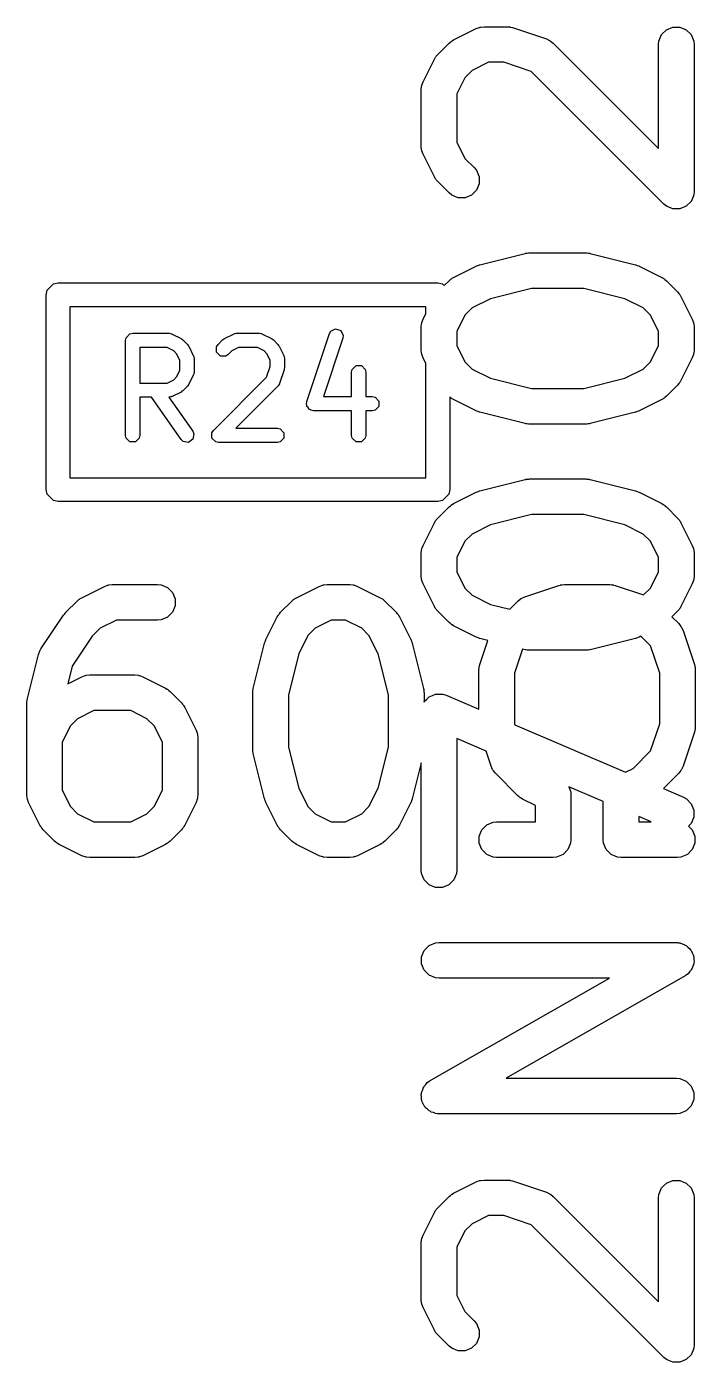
# Model space of a CAD drawing. Header units: millimetres. Extents: x 129 to 276, y -185 to -58.
# Drawn here: x 151.57 to 154.38, y -65.59 to -59.96 of the extents above; entities that cross this region are included whole.
import ezdxf

# ---------------------------------------------------------------- set-up
doc = ezdxf.new("R2010")
doc.units = ezdxf.units.MM
doc.layers.add('F.Fab', color=9, linetype='CONTINUOUS', true_color=0xafafaf)

msp = doc.modelspace()

# ---------------------------------------------------------------- linework, layer by layer
at = {"layer": 'F.Fab', "linetype": 'CONTINUOUS'}
for p, q in [((153.366516, -60.016251), (153.461754, -59.968632)), ((153.461754, -59.968632), (153.475485, -59.963377)), ((153.475485, -59.963377), (153.478174, -59.963185)), ((153.478174, -59.963185), (153.480663, -59.962155)), ((153.480663, -59.962155), (153.495295, -59.960714)), ((153.495295, -59.960714), (153.590533, -59.960714)), ((153.590533, -59.960714), (153.597938, -59.961443)), ((153.597938, -59.961443), (153.599913, -59.961303)), ((153.599913, -59.961303), (153.60251, -59.961893)), ((153.60251, -59.961893), (153.605165, -59.962155)), ((153.605165, -59.962155), (153.606996, -59.962913)), ((153.606996, -59.962913), (153.61425, -59.964563)), ((153.61425, -59.964563), (153.757107, -60.012182)), ((153.757107, -60.012182), (153.770532, -60.018176)), ((154.23126, -60.021082), (154.242459, -59.994046)), ((154.242459, -59.994046), (154.263151, -59.973354)), ((154.263151, -59.973354), (154.290187, -59.962155)), ((154.290187, -59.962155), (154.319451, -59.962155)), ((154.319451, -59.962155), (154.346487, -59.973354)), ((154.346487, -59.973354), (154.367179, -59.994046)), ((154.367179, -59.994046), (154.378378, -60.021082)), ((153.299405, -60.077919), (153.347024, -60.0303)), ((153.347024, -60.0303), (153.352773, -60.025581)), ((153.352773, -60.025581), (153.354073, -60.024083)), ((153.354073, -60.024083), (153.356332, -60.022661)), ((153.356332, -60.022661), (153.358389, -60.020973)), ((153.358389, -60.020973), (153.360216, -60.020215)), ((153.360216, -60.020215), (153.366516, -60.016251)), ((153.770532, -60.018176), (153.772567, -60.019941)), ((153.772567, -60.019941), (153.775058, -60.020973)), ((153.775058, -60.020973), (153.786423, -60.0303)), ((153.786423, -60.0303), (154.229819, -60.473695)), ((154.229819, -60.035714), (154.23126, -60.021082)), ((154.229819, -60.473695), (154.229819, -60.035714)), ((154.378378, -60.021082), (154.379819, -60.035714)), ((154.379819, -60.035714), (154.379819, -60.654761)), ((153.237737, -60.192649), (153.285356, -60.097411)), ((153.285356, -60.097411), (153.28932, -60.091111)), ((153.28932, -60.091111), (153.290078, -60.089284)), ((153.290078, -60.089284), (153.291766, -60.087227)), ((153.291766, -60.087227), (153.293188, -60.084968)), ((153.293188, -60.084968), (153.294686, -60.083668)), ((153.294686, -60.083668), (153.299405, -60.077919)), ((153.513, -60.110714), (153.444484, -60.144972)), ((153.578363, -60.110714), (153.513, -60.110714)), ((153.692876, -60.148885), (153.578363, -60.110714)), ((153.414077, -60.175379), (153.379819, -60.243895)), ((153.444484, -60.144972), (153.414077, -60.175379)), ((154.251786, -60.707794), (153.692876, -60.148885)), ((153.229819, -60.22619), (153.23126, -60.211558)), ((153.229819, -60.464285), (153.229819, -60.22619)), ((153.23126, -60.211558), (153.232291, -60.209068)), ((153.232291, -60.209068), (153.232482, -60.206381)), ((153.232482, -60.206381), (153.237737, -60.192649)), ((153.379819, -60.243895), (153.379819, -60.44658)), ((153.23126, -60.478917), (153.229819, -60.464285)), ((153.379819, -60.44658), (153.414077, -60.515096)), ((153.232291, -60.481406), (153.23126, -60.478917)), ((153.232482, -60.484094), (153.232291, -60.481406)), ((153.237737, -60.497826), (153.232482, -60.484094)), ((153.285356, -60.593064), (153.237737, -60.497826)), ((153.414077, -60.515096), (153.45309, -60.554109)), ((153.45309, -60.554109), (153.462417, -60.565474)), ((153.462417, -60.565474), (153.473616, -60.59251)), ((153.28932, -60.599363), (153.285356, -60.593064)), ((153.290078, -60.601191), (153.28932, -60.599363)), ((153.291766, -60.603247), (153.290078, -60.601191)), ((153.293188, -60.605507), (153.291766, -60.603247)), ((153.294686, -60.606806), (153.293188, -60.605507)), ((153.299405, -60.612556), (153.294686, -60.606806)), ((153.347024, -60.660175), (153.299405, -60.612556)), ((153.473616, -60.621773), (153.462417, -60.648809)), ((153.473616, -60.59251), (153.473616, -60.621773)), ((153.358389, -60.669502), (153.347024, -60.660175)), ((153.385425, -60.680701), (153.358389, -60.669502)), ((153.414688, -60.680701), (153.385425, -60.680701)), ((153.441724, -60.669502), (153.414688, -60.680701)), ((153.462417, -60.648809), (153.441724, -60.669502)), ((154.375098, -60.677311), (154.36718, -60.696429)), ((154.378378, -60.669393), (154.375098, -60.677311)), ((154.379819, -60.654761), (154.378378, -60.669393)), ((154.263151, -60.717122), (154.251786, -60.707794)), ((154.282268, -60.72504), (154.263151, -60.717122)), ((154.290187, -60.72832), (154.282268, -60.72504)), ((154.290188, -60.72832), (154.290187, -60.72832)), ((154.319451, -60.72832), (154.290188, -60.72832)), ((154.346487, -60.717121), (154.319451, -60.72832)), ((154.36718, -60.696429), (154.346487, -60.717121)), ((153.477105, -60.962953), (153.667581, -60.915334)), ((153.667581, -60.915334), (153.670117, -60.914958)), ((153.670117, -60.914958), (153.671139, -60.914536)), ((153.671139, -60.914536), (153.676651, -60.913993)), ((153.676651, -60.913993), (153.682125, -60.913184)), ((153.682125, -60.913184), (153.683217, -60.913346)), ((153.683217, -60.913346), (153.685771, -60.913095)), ((153.685771, -60.913095), (153.923866, -60.913095)), ((153.923866, -60.913095), (153.926419, -60.913346)), ((153.926419, -60.913346), (153.927512, -60.913184)), ((153.927512, -60.913184), (153.932985, -60.913993)), ((153.932985, -60.913993), (153.938498, -60.914536)), ((153.938498, -60.914536), (153.939519, -60.914958)), ((153.939519, -60.914958), (153.942056, -60.915334)), ((153.942056, -60.915334), (154.132532, -60.962953)), ((153.366516, -61.016251), (153.461754, -60.968632)), ((153.461754, -60.968632), (153.462823, -60.968222)), ((153.462823, -60.968222), (153.463259, -60.9679)), ((153.463259, -60.9679), (153.469395, -60.965707)), ((153.469395, -60.965707), (153.475485, -60.963377)), ((153.475485, -60.963377), (153.476025, -60.963338)), ((153.476025, -60.963338), (153.477105, -60.962953)), ((154.132532, -60.962953), (154.133611, -60.963338)), ((154.133611, -60.963338), (154.134151, -60.963377)), ((154.134151, -60.963377), (154.140232, -60.965704)), ((154.140232, -60.965704), (154.146378, -60.9679)), ((154.146378, -60.9679), (154.146813, -60.968222)), ((154.146813, -60.968222), (154.147883, -60.968632)), ((154.147883, -60.968632), (154.243121, -61.016251)), ((153.347024, -61.0303), (153.352773, -61.025581)), ((153.352773, -61.025581), (153.354073, -61.024083)), ((153.354073, -61.024083), (153.356332, -61.022661)), ((153.356332, -61.022661), (153.358389, -61.020973)), ((153.358389, -61.020973), (153.360216, -61.020215)), ((153.360216, -61.020215), (153.366516, -61.016251)), ((154.243121, -61.016251), (154.249417, -61.020214)), ((154.249417, -61.020214), (154.251247, -61.020972)), ((154.251247, -61.020972), (154.253305, -61.022661)), ((154.253305, -61.022661), (154.255564, -61.024083)), ((154.255564, -61.024083), (154.256863, -61.025581)), ((154.256863, -61.025581), (154.262612, -61.030299)), ((151.65, -61.09), (151.653806, -61.070866)), ((151.653806, -61.070866), (151.680866, -61.043806)), ((151.680866, -61.043806), (151.7, -61.04)), ((151.7, -61.04), (153.3, -61.04)), ((153.3, -61.04), (153.319134, -61.043806)), ((153.319134, -61.043806), (153.326326, -61.050998)), ((153.326326, -61.050998), (153.347024, -61.0303)), ((153.695005, -61.063095), (153.521471, -61.106478)), ((153.914632, -61.063095), (153.695005, -61.063095)), ((154.088166, -61.106478), (153.914632, -61.063095)), ((154.262612, -61.030299), (154.310232, -61.077918)), ((154.310232, -61.077918), (154.31495, -61.083667)), ((154.31495, -61.083667), (154.31645, -61.084968)), ((151.65, -61.91), (151.65, -61.09)), ((151.75, -61.14), (151.75, -61.86)), ((153.25, -61.14), (151.75, -61.14)), ((153.25, -61.168123), (153.25, -61.14)), ((153.521471, -61.106478), (153.444484, -61.144972)), ((154.165153, -61.144972), (154.088166, -61.106478)), ((154.31645, -61.084968), (154.317872, -61.087227)), ((154.317872, -61.087227), (154.31956, -61.089284)), ((154.31956, -61.089284), (154.320317, -61.091111)), ((154.320317, -61.091111), (154.324282, -61.097411)), ((154.324282, -61.097411), (154.371901, -61.192649)), ((153.232482, -61.206381), (153.237737, -61.192649)), ((153.237737, -61.192649), (153.25, -61.168123)), ((153.414077, -61.175379), (153.379819, -61.243895)), ((153.444484, -61.144972), (153.414077, -61.175379)), ((154.195561, -61.175379), (154.165153, -61.144972)), ((154.229819, -61.243895), (154.195561, -61.175379)), ((154.371901, -61.192649), (154.377156, -61.20638)), ((152.002805, -61.254211), (152.014286, -61.251927)), ((152.014286, -61.251927), (152.166667, -61.251927)), ((152.166667, -61.251927), (152.168141, -61.25222)), ((152.168141, -61.25222), (152.168793, -61.252003)), ((152.168793, -61.252003), (152.173429, -61.253272)), ((152.173429, -61.253272), (152.178148, -61.254211)), ((152.4409, -61.254211), (152.445611, -61.253273)), ((152.445611, -61.253273), (152.450255, -61.252002)), ((152.450255, -61.252002), (152.450908, -61.252219)), ((152.450908, -61.252219), (152.452381, -61.251927)), ((152.452381, -61.251927), (152.547619, -61.251927)), ((152.547619, -61.251927), (152.549093, -61.25222)), ((152.549093, -61.25222), (152.549745, -61.252003)), ((152.549745, -61.252003), (152.554381, -61.253272)), ((152.554381, -61.253272), (152.5591, -61.254211)), ((152.74773, -61.539107), (152.842968, -61.253393)), ((152.842968, -61.253393), (152.848765, -61.243224)), ((152.848765, -61.243224), (152.869301, -61.232956)), ((152.869301, -61.232956), (152.891084, -61.240217)), ((152.891084, -61.240217), (152.901352, -61.260753)), ((153.229819, -61.22619), (153.23126, -61.211558)), ((153.229819, -61.321428), (153.229819, -61.22619)), ((153.23126, -61.211558), (153.232291, -61.209068)), ((153.232291, -61.209068), (153.232482, -61.206381)), ((153.379819, -61.243895), (153.379819, -61.303723)), ((154.229819, -61.303723), (154.229819, -61.243895)), ((154.377156, -61.20638), (154.377347, -61.209069)), ((154.377347, -61.209069), (154.378378, -61.211558)), ((154.378378, -61.211558), (154.379819, -61.22619)), ((154.379819, -61.22619), (154.379819, -61.321428)), ((151.984286, -61.281927), (151.98657, -61.270446)), ((151.984286, -61.681927), (151.984286, -61.281927)), ((151.98657, -61.270446), (152.002805, -61.254211)), ((152.178148, -61.254211), (152.178634, -61.254697)), ((152.178634, -61.254697), (152.180084, -61.255094)), ((152.180084, -61.255094), (152.218179, -61.274142)), ((152.218179, -61.274142), (152.221982, -61.277094)), ((152.221982, -61.277094), (152.225975, -61.279762)), ((152.225975, -61.279762), (152.245023, -61.298809)), ((152.245023, -61.298809), (152.247699, -61.302815)), ((152.247699, -61.302815), (152.250642, -61.306606)), ((152.250642, -61.306606), (152.26969, -61.344702)), ((152.367521, -61.331501), (152.367522, -61.308541)), ((152.367522, -61.308541), (152.374025, -61.298808)), ((152.374025, -61.298808), (152.393073, -61.279761)), ((152.393073, -61.279761), (152.397072, -61.277089)), ((152.397072, -61.277089), (152.400869, -61.274142)), ((152.400869, -61.274142), (152.438965, -61.255094)), ((152.438965, -61.255094), (152.440413, -61.254697)), ((152.440413, -61.254697), (152.4409, -61.254211)), ((152.5591, -61.254211), (152.559586, -61.254697)), ((152.559586, -61.254697), (152.561036, -61.255094)), ((152.561036, -61.255094), (152.599131, -61.274142)), ((152.599131, -61.274142), (152.602927, -61.277089)), ((152.602927, -61.277089), (152.606927, -61.279761)), ((152.606927, -61.279761), (152.625974, -61.298808)), ((152.625974, -61.298808), (152.628645, -61.302805)), ((152.628645, -61.302805), (152.631595, -61.306606)), ((152.631595, -61.306606), (152.650642, -61.344702)), ((152.899888, -61.272367), (152.817812, -61.518594)), ((152.901352, -61.260753), (152.899888, -61.272367)), ((153.379819, -61.303723), (153.414077, -61.372239)), ((154.195561, -61.372238), (154.229819, -61.303723)), ((152.159584, -61.311927), (152.044286, -61.311927)), ((152.044286, -61.311927), (152.044286, -61.461451)), ((152.186991, -61.32563), (152.159584, -61.311927)), ((152.199153, -61.337793), (152.186991, -61.32563)), ((152.212857, -61.3652), (152.199153, -61.337793)), ((152.212857, -61.408177), (152.212857, -61.3652)), ((152.26969, -61.344702), (152.270086, -61.34615)), ((152.270086, -61.34615), (152.270573, -61.346637)), ((152.270573, -61.346637), (152.27151, -61.351348)), ((152.27151, -61.351348), (152.272782, -61.355992)), ((152.272782, -61.355992), (152.272564, -61.356645)), ((152.272564, -61.356645), (152.272857, -61.358118)), ((152.272857, -61.358118), (152.272857, -61.41526)), ((152.383757, -61.347738), (152.367521, -61.331501)), ((152.406717, -61.347739), (152.383757, -61.347738)), ((152.416451, -61.341236), (152.406717, -61.347739)), ((152.432055, -61.325631), (152.416451, -61.341236)), ((152.459464, -61.311927), (152.432055, -61.325631)), ((152.540536, -61.311927), (152.459464, -61.311927)), ((152.567942, -61.32563), (152.540536, -61.311927)), ((152.580106, -61.337794), (152.567942, -61.32563)), ((152.593809, -61.365199), (152.580106, -61.337794)), ((152.593809, -61.391343), (152.593809, -61.365199)), ((152.650642, -61.344702), (152.651038, -61.34615)), ((152.651038, -61.34615), (152.651525, -61.346637)), ((152.651525, -61.346637), (152.652463, -61.351356)), ((152.652463, -61.351356), (152.653733, -61.355992)), ((152.653733, -61.355992), (152.653515, -61.356643)), ((152.653515, -61.356643), (152.653809, -61.358118)), ((152.653809, -61.358118), (152.653809, -61.396213)), ((153.23126, -61.33606), (153.229819, -61.321428)), ((153.232291, -61.338549), (153.23126, -61.33606)), ((153.232482, -61.341237), (153.232291, -61.338549)), ((153.237737, -61.354969), (153.232482, -61.341237)), ((153.25, -61.379495), (153.237737, -61.354969)), ((154.371901, -61.354969), (154.324282, -61.450207)), ((154.377156, -61.341238), (154.371901, -61.354969)), ((154.377347, -61.338548), (154.377156, -61.341238)), ((154.378378, -61.33606), (154.377347, -61.338548)), ((154.379819, -61.321428), (154.378378, -61.33606)), ((152.199153, -61.435584), (152.212857, -61.408177)), ((152.27151, -61.422029), (152.270573, -61.426741)), ((152.272782, -61.417386), (152.27151, -61.422029)), ((152.272857, -61.41526), (152.272564, -61.416732)), ((152.272564, -61.416732), (152.272782, -61.417386)), ((152.578539, -61.437152), (152.593809, -61.391343)), ((152.65227, -61.405699), (152.633223, -61.462843)), ((152.65287, -61.400928), (152.65227, -61.405699)), ((152.653809, -61.396213), (152.65287, -61.400928)), ((152.936666, -61.41526), (152.93895, -61.403779)), ((152.936666, -61.518594), (152.936666, -61.41526)), ((152.93895, -61.403779), (152.955185, -61.387544)), ((152.955185, -61.387544), (152.978147, -61.387544)), ((152.978147, -61.387544), (152.994382, -61.403779)), ((152.994382, -61.403779), (152.996666, -61.41526)), ((152.996666, -61.41526), (152.996666, -61.518594)), ((153.25, -61.86), (153.25, -61.379495)), ((153.414077, -61.372239), (153.444484, -61.402646)), ((153.444484, -61.402646), (153.521471, -61.441139)), ((154.088166, -61.441139), (154.165153, -61.402645)), ((154.165153, -61.402645), (154.195561, -61.372238)), ((152.044286, -61.461451), (152.159584, -61.461451)), ((152.159584, -61.461451), (152.186991, -61.447747)), ((152.186991, -61.447747), (152.199153, -61.435584)), ((152.245023, -61.474569), (152.225975, -61.493616)), ((152.247699, -61.470562), (152.245023, -61.474569)), ((152.250642, -61.466772), (152.247699, -61.470562)), ((152.26969, -61.428676), (152.250642, -61.466772)), ((152.270086, -61.427227), (152.26969, -61.428676)), ((152.270573, -61.426741), (152.270086, -61.427227)), ((152.354977, -61.660714), (152.578539, -61.437152)), ((152.625975, -61.474569), (152.448616, -61.651927)), ((152.626809, -61.473319), (152.625975, -61.474569)), ((152.627425, -61.473012), (152.626809, -61.473319)), ((152.629809, -61.46883), (152.627425, -61.473012)), ((152.632478, -61.464836), (152.629809, -61.46883)), ((152.633223, -61.462843), (152.632478, -61.464149)), ((152.632478, -61.464149), (152.632478, -61.464836)), ((153.521471, -61.441139), (153.695005, -61.484523)), ((153.914632, -61.484523), (154.088166, -61.441139)), ((154.310232, -61.4697), (154.262612, -61.517319)), ((154.31495, -61.46395), (154.310232, -61.4697)), ((154.31645, -61.46265), (154.31495, -61.46395)), ((154.317872, -61.46039), (154.31645, -61.46265)), ((154.31956, -61.458334), (154.317872, -61.46039)), ((154.320317, -61.456506), (154.31956, -61.458334)), ((154.324282, -61.450207), (154.320317, -61.456506)), ((152.093904, -61.521451), (152.044286, -61.521451)), ((152.044286, -61.521451), (152.044286, -61.681927)), ((152.21828, -61.69913), (152.093904, -61.521451)), ((152.168141, -61.521157), (152.167085, -61.521367)), ((152.167085, -61.521367), (152.267434, -61.664723)), ((152.168793, -61.521375), (152.168141, -61.521157)), ((152.173429, -61.520105), (152.168793, -61.521375)), ((152.178148, -61.519167), (152.173429, -61.520105)), ((152.178634, -61.51868), (152.178148, -61.519167)), ((152.180084, -61.518284), (152.178634, -61.51868)), ((152.218179, -61.499236), (152.180084, -61.518284)), ((152.221982, -61.496283), (152.218179, -61.499236)), ((152.225975, -61.493616), (152.221982, -61.496283)), ((152.817812, -61.518594), (152.936666, -61.518594)), ((152.996666, -61.518594), (153.023809, -61.518594)), ((153.023809, -61.518594), (153.03529, -61.520878)), ((153.03529, -61.520878), (153.051525, -61.537113)), ((153.352773, -61.522036), (153.35, -61.51976)), ((153.35, -61.51976), (153.35, -61.91)), ((153.354073, -61.523535), (153.352773, -61.522036)), ((153.356332, -61.524956), (153.354073, -61.523535)), ((153.358389, -61.526645), (153.356332, -61.524956)), ((153.360216, -61.527402), (153.358389, -61.526645)), ((153.366516, -61.531367), (153.360216, -61.527402)), ((153.461754, -61.578986), (153.366516, -61.531367)), ((153.695005, -61.484523), (153.914632, -61.484523)), ((154.243121, -61.531367), (154.147883, -61.578986)), ((154.249417, -61.527403), (154.243121, -61.531367)), ((154.251247, -61.526646), (154.249417, -61.527403)), ((154.253305, -61.524956), (154.251247, -61.526646)), ((154.255564, -61.523535), (154.253305, -61.524956)), ((154.256863, -61.522036), (154.255564, -61.523535)), ((154.262612, -61.517319), (154.256863, -61.522036)), ((152.746266, -61.550721), (152.74773, -61.539107)), ((152.748474, -61.555137), (152.746266, -61.550721)), ((152.748474, -61.560075), (152.748474, -61.555137)), ((152.753412, -61.565013), (152.748474, -61.560075)), ((152.756534, -61.571257), (152.753412, -61.565013)), ((152.761217, -61.572818), (152.756534, -61.571257)), ((152.764709, -61.57631), (152.761217, -61.572818)), ((152.77619, -61.578594), (152.764709, -61.57631)), ((152.936666, -61.578594), (152.77619, -61.578594)), ((152.936666, -61.681927), (152.936666, -61.578594)), ((153.023809, -61.578594), (152.996666, -61.578594)), ((152.996666, -61.578594), (152.996666, -61.681927)), ((153.03529, -61.57631), (153.023809, -61.578594)), ((153.051525, -61.560075), (153.03529, -61.57631)), ((153.051525, -61.537113), (153.051525, -61.560075)), ((153.462823, -61.579395), (153.461754, -61.578986)), ((153.463259, -61.579718), (153.462823, -61.579395)), ((153.469395, -61.58191), (153.463259, -61.579718)), ((153.475485, -61.584241), (153.469395, -61.58191)), ((153.476025, -61.584279), (153.475485, -61.584241)), ((153.477105, -61.584665), (153.476025, -61.584279)), ((153.667581, -61.632284), (153.477105, -61.584665)), ((154.132532, -61.584665), (153.942056, -61.632284)), ((154.133611, -61.584279), (154.132532, -61.584665)), ((154.134151, -61.584241), (154.133611, -61.584279)), ((154.140232, -61.581913), (154.134151, -61.584241)), ((154.146378, -61.579718), (154.140232, -61.581913)), ((154.146813, -61.579395), (154.146378, -61.579718)), ((154.147883, -61.578986), (154.146813, -61.579395)), ((153.670117, -61.632659), (153.667581, -61.632284)), ((153.671139, -61.633082), (153.670117, -61.632659)), ((153.676651, -61.633624), (153.671139, -61.633082)), ((153.682125, -61.634434), (153.676651, -61.633624)), ((153.683217, -61.634271), (153.682125, -61.634434)), ((153.685771, -61.634523), (153.683217, -61.634271)), ((153.923866, -61.634523), (153.685771, -61.634523)), ((153.926419, -61.634271), (153.923866, -61.634523)), ((153.927512, -61.634434), (153.926419, -61.634271)), ((153.932985, -61.633624), (153.927512, -61.634434)), ((153.938498, -61.633082), (153.932985, -61.633624)), ((153.939519, -61.632659), (153.938498, -61.633082)), ((153.942056, -61.632284), (153.939519, -61.632659)), ((151.98657, -61.693408), (151.984286, -61.681927)), ((152.002805, -61.709643), (151.98657, -61.693408)), ((152.042002, -61.693408), (152.025767, -61.709643)), ((152.044286, -61.681927), (152.042002, -61.693408)), ((152.226735, -61.707226), (152.21828, -61.69913)), ((152.268156, -61.698049), (152.249345, -61.711216)), ((152.267434, -61.664723), (152.272146, -61.675438)), ((152.272146, -61.675438), (152.268156, -61.698049)), ((152.348474, -61.670446), (152.348476, -61.670443)), ((152.348474, -61.693408), (152.348474, -61.670446)), ((152.364709, -61.709643), (152.348474, -61.693408)), ((152.348476, -61.670443), (152.354977, -61.660714)), ((152.448616, -61.651927), (152.623809, -61.651927)), ((152.623809, -61.651927), (152.63529, -61.654211)), ((152.63529, -61.654211), (152.651525, -61.670446)), ((152.651525, -61.693408), (152.63529, -61.709643)), ((152.651525, -61.670446), (152.651525, -61.693408)), ((152.93895, -61.693408), (152.936666, -61.681927)), ((152.955185, -61.709643), (152.93895, -61.693408)), ((152.994382, -61.693408), (152.978147, -61.709643)), ((152.996666, -61.681927), (152.994382, -61.693408)), ((152.025767, -61.709643), (152.002805, -61.709643)), ((152.249345, -61.711216), (152.226735, -61.707226)), ((152.37619, -61.711927), (152.364709, -61.709643)), ((152.623809, -61.711927), (152.37619, -61.711927)), ((152.63529, -61.709643), (152.623809, -61.711927)), ((152.978147, -61.709643), (152.955185, -61.709643)), ((151.75, -61.86), (153.25, -61.86)), ((153.477105, -61.915334), (153.667581, -61.867715)), ((153.667581, -61.867715), (153.670117, -61.867339)), ((153.670117, -61.867339), (153.671139, -61.866917)), ((153.671139, -61.866917), (153.676651, -61.866374)), ((153.676651, -61.866374), (153.682125, -61.865565)), ((153.682125, -61.865565), (153.683217, -61.865727)), ((153.683217, -61.865727), (153.685771, -61.865476)), ((153.685771, -61.865476), (153.923866, -61.865476)), ((153.923866, -61.865476), (153.926419, -61.865727)), ((153.926419, -61.865727), (153.927512, -61.865565)), ((153.927512, -61.865565), (153.932985, -61.866374)), ((153.932985, -61.866374), (153.938498, -61.866917)), ((153.938498, -61.866917), (153.939519, -61.867339)), ((153.939519, -61.867339), (153.942056, -61.867715)), ((153.942056, -61.867715), (154.132532, -61.915334)), ((151.653806, -61.929134), (151.65, -61.91)), ((153.35, -61.91), (153.346194, -61.929134)), ((153.366516, -61.968632), (153.461754, -61.921013)), ((153.461754, -61.921013), (153.462823, -61.920603)), ((153.462823, -61.920603), (153.463259, -61.920281)), ((153.463259, -61.920281), (153.469395, -61.918088)), ((153.469395, -61.918088), (153.475485, -61.915758)), ((153.475485, -61.915758), (153.476025, -61.915719)), ((153.476025, -61.915719), (153.477105, -61.915334)), ((154.132532, -61.915334), (154.133611, -61.915719)), ((154.133611, -61.915719), (154.134151, -61.915758)), ((154.134151, -61.915758), (154.140232, -61.918085)), ((154.140232, -61.918085), (154.146378, -61.920281)), ((154.146378, -61.920281), (154.146813, -61.920603)), ((154.146813, -61.920603), (154.147883, -61.921013)), ((154.147883, -61.921013), (154.243121, -61.968632)), ((151.680866, -61.956194), (151.653806, -61.929134)), ((151.7, -61.96), (151.680866, -61.956194)), ((153.3, -61.96), (151.7, -61.96)), ((153.299405, -62.0303), (153.347024, -61.982681)), ((153.319134, -61.956194), (153.3, -61.96)), ((153.346194, -61.929134), (153.319134, -61.956194)), ((153.347024, -61.982681), (153.352773, -61.977962)), ((153.352773, -61.977962), (153.354073, -61.976464)), ((153.354073, -61.976464), (153.356332, -61.975042)), ((153.356332, -61.975042), (153.358389, -61.973354)), ((153.358389, -61.973354), (153.360216, -61.972596)), ((153.360216, -61.972596), (153.366516, -61.968632)), ((154.243121, -61.968632), (154.249417, -61.972595)), ((154.249417, -61.972595), (154.251247, -61.973353)), ((154.251247, -61.973353), (154.253305, -61.975042)), ((154.253305, -61.975042), (154.255564, -61.976464)), ((154.255564, -61.976464), (154.256863, -61.977962)), ((154.256863, -61.977962), (154.262612, -61.98268)), ((154.262612, -61.98268), (154.310232, -62.030299)), ((153.290078, -62.041665), (153.291766, -62.039608)), ((153.291766, -62.039608), (153.293188, -62.037349)), ((153.293188, -62.037349), (153.294686, -62.036049)), ((153.294686, -62.036049), (153.299405, -62.0303)), ((153.695005, -62.015476), (153.521471, -62.058859)), ((153.914632, -62.015476), (153.695005, -62.015476)), ((154.088166, -62.058859), (153.914632, -62.015476)), ((154.310232, -62.030299), (154.31495, -62.036048)), ((154.31495, -62.036048), (154.31645, -62.037349)), ((154.31645, -62.037349), (154.317872, -62.039608)), ((154.317872, -62.039608), (154.31956, -62.041665)), ((153.237737, -62.14503), (153.285356, -62.049792)), ((153.285356, -62.049792), (153.28932, -62.043492)), ((153.28932, -62.043492), (153.290078, -62.041665)), ((153.521471, -62.058859), (153.444484, -62.097353)), ((154.165153, -62.097353), (154.088166, -62.058859)), ((154.31956, -62.041665), (154.320317, -62.043492)), ((154.320317, -62.043492), (154.324282, -62.049792)), ((154.324282, -62.049792), (154.371901, -62.14503)), ((153.232482, -62.158762), (153.237737, -62.14503)), ((153.414077, -62.12776), (153.379819, -62.196276)), ((153.444484, -62.097353), (153.414077, -62.12776)), ((154.195561, -62.12776), (154.165153, -62.097353)), ((154.229819, -62.196276), (154.195561, -62.12776)), ((154.371901, -62.14503), (154.377156, -62.158761)), ((153.229819, -62.178571), (153.23126, -62.163939)), ((153.229819, -62.273809), (153.229819, -62.178571)), ((153.23126, -62.163939), (153.232291, -62.161449)), ((153.232291, -62.161449), (153.232482, -62.158762)), ((153.379819, -62.196276), (153.379819, -62.256104)), ((154.229819, -62.256104), (154.229819, -62.196276)), ((154.377156, -62.158761), (154.377347, -62.16145)), ((154.377347, -62.16145), (154.378378, -62.163939)), ((154.378378, -62.163939), (154.379819, -62.178571)), ((154.379819, -62.178571), (154.379819, -62.273809)), ((153.379819, -62.256104), (153.414077, -62.32462)), ((154.195561, -62.324619), (154.229819, -62.256104)), ((151.799792, -62.365356), (151.89503, -62.317737)), ((151.89503, -62.317737), (151.908761, -62.312482)), ((151.908761, -62.312482), (151.91145, -62.31229)), ((151.91145, -62.31229), (151.913939, -62.31126)), ((151.913939, -62.31126), (151.928571, -62.309819)), ((151.928571, -62.309819), (152.119047, -62.309819)), ((152.119047, -62.309819), (152.133679, -62.31126)), ((152.133679, -62.31126), (152.160715, -62.322459)), ((152.704554, -62.365356), (152.799792, -62.317737)), ((152.799792, -62.317737), (152.813523, -62.312482)), ((152.813523, -62.312482), (152.816212, -62.31229)), ((152.816212, -62.31229), (152.818701, -62.31126)), ((152.818701, -62.31126), (152.833333, -62.309819)), ((152.833333, -62.309819), (152.928571, -62.309819)), ((152.928571, -62.309819), (152.943203, -62.31126)), ((152.943203, -62.31126), (152.945692, -62.312291)), ((152.945692, -62.312291), (152.94838, -62.312482)), ((152.94838, -62.312482), (152.962112, -62.317737)), ((152.962112, -62.317737), (153.05735, -62.365356)), ((153.23126, -62.288441), (153.229819, -62.273809)), ((153.232291, -62.29093), (153.23126, -62.288441)), ((153.232482, -62.293618), (153.232291, -62.29093)), ((153.237737, -62.30735), (153.232482, -62.293618)), ((153.285356, -62.402588), (153.237737, -62.30735)), ((153.666759, -62.361287), (153.809615, -62.313668)), ((153.809615, -62.313668), (153.81687, -62.312018)), ((153.81687, -62.312018), (153.818701, -62.31126)), ((153.818701, -62.31126), (153.821354, -62.310998)), ((153.821354, -62.310998), (153.823952, -62.310408)), ((153.823952, -62.310408), (153.825926, -62.310548)), ((153.825926, -62.310548), (153.833333, -62.309819)), ((153.833333, -62.309819), (154.023809, -62.309819)), ((154.023809, -62.309819), (154.031214, -62.310548)), ((154.031214, -62.310548), (154.033189, -62.310408)), ((154.033189, -62.310408), (154.035786, -62.310998)), ((154.035786, -62.310998), (154.038441, -62.31126)), ((154.038441, -62.31126), (154.040272, -62.312018)), ((154.040272, -62.312018), (154.047526, -62.313668)), ((154.047526, -62.313668), (154.166764, -62.353414)), ((154.371901, -62.30735), (154.324282, -62.402588)), ((154.377156, -62.293619), (154.371901, -62.30735)), ((154.377347, -62.290929), (154.377156, -62.293619)), ((154.378378, -62.288441), (154.377347, -62.290929)), ((154.379819, -62.273809), (154.378378, -62.288441)), ((151.7803, -62.379405), (151.786049, -62.374686)), ((151.786049, -62.374686), (151.787349, -62.373188)), ((151.787349, -62.373188), (151.789608, -62.371766)), ((151.789608, -62.371766), (151.791665, -62.370078)), ((151.791665, -62.370078), (151.793492, -62.36932)), ((151.793492, -62.36932), (151.799792, -62.365356)), ((152.160715, -62.322459), (152.181407, -62.343151)), ((152.181407, -62.343151), (152.192606, -62.370187)), ((152.192606, -62.370187), (152.192606, -62.399451)), ((152.685062, -62.379405), (152.690811, -62.374686)), ((152.690811, -62.374686), (152.692111, -62.373188)), ((152.692111, -62.373188), (152.69437, -62.371766)), ((152.69437, -62.371766), (152.696427, -62.370078)), ((152.696427, -62.370078), (152.698254, -62.36932)), ((152.698254, -62.36932), (152.704554, -62.365356)), ((153.05735, -62.365356), (153.063649, -62.36932)), ((153.063649, -62.36932), (153.065477, -62.370078)), ((153.065477, -62.370078), (153.067533, -62.371766)), ((153.067533, -62.371766), (153.069793, -62.373188)), ((153.069793, -62.373188), (153.071092, -62.374686)), ((153.071092, -62.374686), (153.076842, -62.379405)), ((153.414077, -62.32462), (153.444484, -62.355027)), ((153.444484, -62.355027), (153.521471, -62.39352)), ((153.637443, -62.379405), (153.648808, -62.370077)), ((153.648808, -62.370077), (153.651298, -62.369045)), ((153.651298, -62.369045), (153.653333, -62.367281)), ((153.653333, -62.367281), (153.666759, -62.361287)), ((154.166764, -62.353414), (154.195561, -62.324619)), ((151.723354, -62.438389), (151.727842, -62.43292)), ((151.727842, -62.43292), (151.732626, -62.427079)), ((151.732626, -62.427079), (151.732647, -62.427064)), ((151.732647, -62.427064), (151.732681, -62.427024)), ((151.732681, -62.427024), (151.7803, -62.379405)), ((152.181407, -62.426487), (152.160715, -62.447179)), ((152.192606, -62.399451), (152.181407, -62.426487)), ((152.629804, -62.436332), (152.631226, -62.434073)), ((152.631226, -62.434073), (152.632724, -62.432773)), ((152.632724, -62.432773), (152.637443, -62.427024)), ((152.637443, -62.427024), (152.685062, -62.379405)), ((153.076842, -62.379405), (153.124461, -62.427024)), ((153.124461, -62.427024), (153.129179, -62.432773)), ((153.129179, -62.432773), (153.130678, -62.434073)), ((153.130678, -62.434073), (153.132099, -62.436332)), ((153.28932, -62.408887), (153.285356, -62.402588)), ((153.290078, -62.410715), (153.28932, -62.408887)), ((153.291766, -62.412771), (153.290078, -62.410715)), ((153.293188, -62.415031), (153.291766, -62.412771)), ((153.294686, -62.41633), (153.293188, -62.415031)), ((153.299405, -62.42208), (153.294686, -62.41633)), ((153.347024, -62.469699), (153.299405, -62.42208)), ((153.521471, -62.39352), (153.602956, -62.413891)), ((153.602956, -62.413891), (153.637443, -62.379405)), ((154.310232, -62.422081), (154.286303, -62.446009)), ((154.31495, -62.416331), (154.310232, -62.422081)), ((154.31645, -62.415031), (154.31495, -62.416331)), ((154.317872, -62.412771), (154.31645, -62.415031)), ((154.31956, -62.410715), (154.317872, -62.412771)), ((154.320317, -62.408887), (154.31956, -62.410715)), ((154.324282, -62.402588), (154.320317, -62.408887)), ((151.628072, -62.581311), (151.72331, -62.438454)), ((151.72331, -62.438454), (151.723344, -62.438411)), ((151.723344, -62.438411), (151.723354, -62.438389)), ((151.946276, -62.459819), (151.87776, -62.494077)), ((152.119047, -62.459819), (151.946276, -62.459819)), ((152.133679, -62.458378), (152.119047, -62.459819)), ((152.160715, -62.447179), (152.133679, -62.458378)), ((152.575775, -62.541754), (152.623394, -62.446516)), ((152.623394, -62.446516), (152.627358, -62.440216)), ((152.627358, -62.440216), (152.628116, -62.438389)), ((152.628116, -62.438389), (152.629804, -62.436332)), ((152.851038, -62.459819), (152.782522, -62.494077)), ((152.910866, -62.459819), (152.851038, -62.459819)), ((152.979382, -62.494077), (152.910866, -62.459819)), ((153.132099, -62.436332), (153.133788, -62.438389)), ((153.133788, -62.438389), (153.134545, -62.440216)), ((153.134545, -62.440216), (153.13851, -62.446516)), ((153.13851, -62.446516), (153.186129, -62.541754)), ((153.352773, -62.474417), (153.347024, -62.469699)), ((153.354073, -62.475916), (153.352773, -62.474417)), ((153.356332, -62.477337), (153.354073, -62.475916)), ((153.358389, -62.479026), (153.356332, -62.477337)), ((153.360216, -62.479783), (153.358389, -62.479026)), ((153.366516, -62.483748), (153.360216, -62.479783)), ((153.461754, -62.531367), (153.366516, -62.483748)), ((154.286303, -62.446009), (154.314937, -62.474643)), ((154.314937, -62.474643), (154.324265, -62.486008)), ((154.324265, -62.486008), (154.325296, -62.488498)), ((154.325296, -62.488498), (154.327061, -62.490533)), ((154.327061, -62.490533), (154.333055, -62.503959)), ((151.843998, -62.527838), (151.760086, -62.653707)), ((151.87776, -62.494077), (151.843998, -62.527838)), ((152.572847, -62.549404), (152.575043, -62.543259)), ((152.575043, -62.543259), (152.575365, -62.542823)), ((152.575365, -62.542823), (152.575775, -62.541754)), ((152.752115, -62.524484), (152.713621, -62.601471)), ((152.782522, -62.494077), (152.752115, -62.524484)), ((153.009789, -62.524484), (152.979382, -62.494077)), ((153.048282, -62.601471), (153.009789, -62.524484)), ((153.186129, -62.541754), (153.186538, -62.542823)), ((153.186538, -62.542823), (153.186861, -62.543259)), ((153.186861, -62.543259), (153.189053, -62.549395)), ((153.462823, -62.531776), (153.461754, -62.531367)), ((153.463259, -62.532099), (153.462823, -62.531776)), ((153.469395, -62.534291), (153.463259, -62.532099)), ((153.475485, -62.536622), (153.469395, -62.534291)), ((153.476025, -62.53666), (153.475485, -62.536622)), ((153.477105, -62.537046), (153.476025, -62.53666)), ((153.476468, -62.646816), (153.510292, -62.545342)), ((153.510292, -62.545342), (153.477105, -62.537046)), ((154.132532, -62.537046), (153.942056, -62.584665)), ((154.133611, -62.53666), (154.132532, -62.537046)), ((154.134151, -62.536622), (154.133611, -62.53666)), ((154.140232, -62.534294), (154.134151, -62.536622)), ((154.146378, -62.532099), (154.140232, -62.534294)), ((154.146813, -62.531776), (154.146378, -62.532099)), ((154.147883, -62.531367), (154.146813, -62.531776)), ((154.155647, -62.527485), (154.147883, -62.531367)), ((154.196352, -62.56819), (154.155647, -62.527485)), ((154.333055, -62.503959), (154.380674, -62.646815)), ((151.617715, -62.604724), (151.620795, -62.596101)), ((151.620795, -62.596101), (151.621155, -62.594285)), ((151.621155, -62.594285), (151.622033, -62.592637)), ((151.622033, -62.592637), (151.622662, -62.590878)), ((151.622662, -62.590878), (151.623765, -62.589389)), ((151.623765, -62.589389), (151.628072, -62.581311)), ((152.522477, -62.747581), (152.570096, -62.557105)), ((152.570096, -62.557105), (152.570481, -62.556025)), ((152.570481, -62.556025), (152.57052, -62.555486)), ((152.57052, -62.555486), (152.572847, -62.549404)), ((152.713621, -62.601471), (152.670238, -62.775005)), ((153.091666, -62.775005), (153.048282, -62.601471)), ((153.189053, -62.549395), (153.191384, -62.555485)), ((153.191384, -62.555485), (153.191422, -62.556025)), ((153.191422, -62.556025), (153.191808, -62.557105)), ((153.191808, -62.557105), (153.239427, -62.747581)), ((153.656242, -62.58183), (153.622619, -62.682703)), ((153.667581, -62.584665), (153.656242, -62.58183)), ((153.670117, -62.58504), (153.667581, -62.584665)), ((153.671139, -62.585463), (153.670117, -62.58504)), ((153.676651, -62.586005), (153.671139, -62.585463)), ((153.682125, -62.586815), (153.676651, -62.586005)), ((153.683217, -62.586652), (153.682125, -62.586815)), ((153.685771, -62.586904), (153.683217, -62.586652)), ((153.923866, -62.586904), (153.685771, -62.586904)), ((153.926419, -62.586652), (153.923866, -62.586904)), ((153.927512, -62.586815), (153.926419, -62.586652)), ((153.932985, -62.586005), (153.927512, -62.586815)), ((153.938498, -62.585463), (153.932985, -62.586005)), ((153.939519, -62.58504), (153.938498, -62.585463)), ((153.942056, -62.584665), (153.939519, -62.58504)), ((154.234523, -62.682703), (154.196352, -62.56819)), ((151.570096, -62.7952), (151.617715, -62.604724)), ((151.760086, -62.653707), (151.741562, -62.727804)), ((153.473208, -62.661153), (153.473798, -62.658555)), ((153.473798, -62.658555), (153.47406, -62.655901)), ((153.47406, -62.655901), (153.474818, -62.654069)), ((153.474818, -62.654069), (153.476468, -62.646816)), ((154.380674, -62.646815), (154.382323, -62.65407)), ((154.382323, -62.65407), (154.383082, -62.655901)), ((154.383082, -62.655901), (154.383343, -62.658554)), ((154.383343, -62.658554), (154.383934, -62.661152)), ((151.741562, -62.727804), (151.799792, -62.698689)), ((151.799792, -62.698689), (151.813523, -62.693434)), ((151.813523, -62.693434), (151.816212, -62.693242)), ((151.816212, -62.693242), (151.818701, -62.692212)), ((151.818701, -62.692212), (151.833333, -62.690771)), ((151.833333, -62.690771), (152.023809, -62.690771)), ((152.023809, -62.690771), (152.038441, -62.692212)), ((152.038441, -62.692212), (152.04093, -62.693243)), ((152.04093, -62.693243), (152.043618, -62.693434)), ((152.043618, -62.693434), (152.05735, -62.698689)), ((152.05735, -62.698689), (152.152588, -62.746308)), ((153.472619, -62.670533), (153.473348, -62.663127)), ((153.472619, -62.835554), (153.472619, -62.670533)), ((153.473348, -62.663127), (153.473208, -62.661153)), ((153.622619, -62.682703), (153.622619, -62.896457)), ((154.234523, -62.896458), (154.234523, -62.682703)), ((154.383934, -62.661152), (154.383793, -62.663126)), ((154.383793, -62.663126), (154.384523, -62.670533)), ((154.384523, -62.670533), (154.384523, -62.908628)), ((152.152588, -62.746308), (152.158887, -62.750272)), ((152.158887, -62.750272), (152.160715, -62.75103)), ((152.160715, -62.75103), (152.162771, -62.752718)), ((152.162771, -62.752718), (152.165031, -62.75414)), ((152.165031, -62.75414), (152.16633, -62.755638)), ((152.16633, -62.755638), (152.17208, -62.760357)), ((152.17208, -62.760357), (152.219699, -62.807976)), ((152.520238, -62.765771), (152.520489, -62.763217)), ((152.520238, -63.003866), (152.520238, -62.765771)), ((152.520327, -62.762125), (152.521136, -62.756651)), ((152.520489, -62.763217), (152.520327, -62.762125)), ((152.521136, -62.756651), (152.521679, -62.751139)), ((152.521679, -62.751139), (152.522101, -62.750117)), ((152.522101, -62.750117), (152.522477, -62.747581)), ((153.239427, -62.747581), (153.239802, -62.750117)), ((153.239802, -62.750117), (153.240225, -62.751139)), ((153.240225, -62.751139), (153.240767, -62.756651)), ((153.240767, -62.756651), (153.241577, -62.762125)), ((153.241577, -62.762125), (153.241414, -62.763217)), ((153.241414, -62.763217), (153.241666, -62.765771)), ((153.241666, -62.765771), (153.241666, -62.805484)), ((153.277097, -62.7771), (153.290187, -62.771679)), ((153.290187, -62.771679), (153.290653, -62.771679)), ((153.290653, -62.771679), (153.291085, -62.771506)), ((153.291085, -62.771506), (153.305265, -62.771679)), ((153.305265, -62.771679), (153.319451, -62.771679)), ((153.319451, -62.771679), (153.319881, -62.771857)), ((153.319881, -62.771857), (153.320346, -62.771863)), ((153.320346, -62.771863), (153.334363, -62.776302)), ((151.567857, -62.81339), (151.568108, -62.810836)), ((151.567857, -63.194342), (151.567857, -62.81339)), ((151.567946, -62.809744), (151.568755, -62.80427)), ((151.568108, -62.810836), (151.567946, -62.809744)), ((151.568755, -62.80427), (151.569298, -62.798758)), ((151.569298, -62.798758), (151.56972, -62.797736)), ((151.56972, -62.797736), (151.570096, -62.7952)), ((152.219699, -62.807976), (152.224417, -62.813725)), ((152.224417, -62.813725), (152.225916, -62.815025)), ((152.225916, -62.815025), (152.227337, -62.817284)), ((152.227337, -62.817284), (152.229026, -62.819341)), ((152.229026, -62.819341), (152.229783, -62.821168)), ((152.229783, -62.821168), (152.233748, -62.827468)), ((152.233748, -62.827468), (152.281367, -62.922706)), ((152.670238, -62.775005), (152.670238, -62.994632)), ((153.091666, -62.994632), (153.091666, -62.775005)), ((153.241666, -62.805484), (153.242459, -62.80357)), ((153.242459, -62.80357), (153.242787, -62.803241)), ((153.242787, -62.803241), (153.242971, -62.802813)), ((153.242971, -62.802813), (153.253131, -62.792897)), ((153.253131, -62.792897), (153.263151, -62.782878)), ((153.263151, -62.782878), (153.263581, -62.782699)), ((153.263581, -62.782699), (153.263915, -62.782374)), ((153.263915, -62.782374), (153.277097, -62.7771)), ((153.334363, -62.776302), (153.472619, -62.835554)), ((151.782522, -62.875029), (151.752115, -62.905436)), ((151.851038, -62.840771), (151.782522, -62.875029)), ((152.006104, -62.840771), (151.851038, -62.840771)), ((152.07462, -62.875029), (152.006104, -62.840771)), ((152.105027, -62.905436), (152.07462, -62.875029)), ((151.752115, -62.905436), (151.717857, -62.973952)), ((152.139285, -62.973952), (152.105027, -62.905436)), ((152.281367, -62.922706), (152.286622, -62.936437)), ((152.286622, -62.936437), (152.286813, -62.939126)), ((152.286813, -62.939126), (152.287844, -62.941615)), ((153.622619, -62.896457), (153.623934, -62.900404)), ((153.623934, -62.900404), (154.091138, -63.100634)), ((154.196352, -63.010971), (154.234523, -62.896458)), ((154.380674, -62.932346), (154.333055, -63.075202)), ((154.382323, -62.92509), (154.380674, -62.932346)), ((154.383082, -62.92326), (154.382323, -62.92509)), ((154.383343, -62.920606), (154.383082, -62.92326)), ((154.383934, -62.918009), (154.383343, -62.920606)), ((154.384523, -62.908628), (154.383793, -62.916034)), ((154.383793, -62.916034), (154.383934, -62.918009)), ((151.717857, -62.973952), (151.717857, -63.176637)), ((152.139285, -63.176637), (152.139285, -62.973952)), ((152.287844, -62.941615), (152.289285, -62.956247)), ((152.289285, -62.956247), (152.289285, -63.194342)), ((152.670238, -62.994632), (152.713621, -63.168166)), ((153.048282, -63.168166), (153.091666, -62.994632)), ((153.502933, -63.011741), (153.379819, -62.958978)), ((153.379819, -62.958978), (153.379819, -63.511904)), ((152.520489, -63.006419), (152.520238, -63.003866)), ((152.520327, -63.007512), (152.520489, -63.006419)), ((152.521136, -63.012985), (152.520327, -63.007512)), ((152.521679, -63.018498), (152.521136, -63.012985)), ((152.522101, -63.019519), (152.521679, -63.018498)), ((152.522477, -63.022056), (152.522101, -63.019519)), ((152.570096, -63.212532), (152.522477, -63.022056)), ((153.524087, -63.075202), (153.502933, -63.011741)), ((154.122239, -63.085084), (154.196352, -63.010971)), ((153.229819, -63.060488), (153.191808, -63.212532)), ((153.229819, -63.511904), (153.229819, -63.060488)), ((153.530081, -63.088627), (153.524087, -63.075202)), ((153.531846, -63.090662), (153.530081, -63.088627)), ((153.532878, -63.093153), (153.531846, -63.090662)), ((153.542205, -63.104518), (153.532878, -63.093153)), ((153.637443, -63.199756), (153.542205, -63.104518)), ((154.091138, -63.100634), (154.122239, -63.085084)), ((154.314937, -63.104518), (154.250516, -63.168938)), ((154.324265, -63.093153), (154.314937, -63.104518)), ((154.325296, -63.090662), (154.324265, -63.093153)), ((154.327061, -63.088628), (154.325296, -63.090662)), ((154.333055, -63.075202), (154.327061, -63.088628)), ((153.996428, -63.223239), (153.852293, -63.161466)), ((153.852293, -63.161466), (153.854671, -63.168602)), ((151.569298, -63.208974), (151.567857, -63.194342)), ((151.570329, -63.211463), (151.569298, -63.208974)), ((151.57052, -63.214151), (151.570329, -63.211463)), ((151.575775, -63.227883), (151.57052, -63.214151)), ((151.717857, -63.176637), (151.752115, -63.245153)), ((152.105026, -63.245153), (152.139285, -63.176637)), ((152.286622, -63.214152), (152.281367, -63.227883)), ((152.286813, -63.211462), (152.286622, -63.214152)), ((152.287844, -63.208974), (152.286813, -63.211462)), ((152.289285, -63.194342), (152.287844, -63.208974)), ((152.570481, -63.213611), (152.570096, -63.212532)), ((152.57052, -63.214151), (152.570481, -63.213611)), ((152.572847, -63.220232), (152.57052, -63.214151)), ((152.575043, -63.226378), (152.572847, -63.220232)), ((152.713621, -63.168166), (152.752115, -63.245153)), ((153.009788, -63.245153), (153.048282, -63.168166)), ((153.189053, -63.220241), (153.186861, -63.226378)), ((153.191384, -63.214152), (153.189053, -63.220241)), ((153.191422, -63.213611), (153.191384, -63.214152)), ((153.191808, -63.212532), (153.191422, -63.213611)), ((153.643193, -63.204476), (153.637443, -63.199756)), ((153.644492, -63.205973), (153.643193, -63.204476)), ((153.646746, -63.207392), (153.644492, -63.205973)), ((153.648808, -63.209084), (153.646746, -63.207392)), ((153.65064, -63.209842), (153.648808, -63.209084)), ((153.656935, -63.213805), (153.65064, -63.209842)), ((153.710714, -63.240694), (153.656935, -63.213805)), ((153.854671, -63.168602), (153.859273, -63.17971)), ((153.859273, -63.17971), (153.859649, -63.183535)), ((153.859649, -63.183535), (153.860125, -63.184961)), ((153.860125, -63.184961), (153.859984, -63.186936)), ((153.859984, -63.186936), (153.860714, -63.194342)), ((153.860714, -63.194342), (153.860714, -63.384819)), ((154.250516, -63.168938), (154.334363, -63.204873)), ((154.334363, -63.204873), (154.347244, -63.211961)), ((154.347244, -63.211961), (154.367682, -63.232905)), ((151.623394, -63.323121), (151.575775, -63.227883)), ((151.752115, -63.245153), (151.782522, -63.275561)), ((151.782522, -63.275561), (151.851038, -63.309819)), ((152.006104, -63.309819), (152.074619, -63.275561)), ((152.074619, -63.275561), (152.105026, -63.245153)), ((152.281367, -63.227883), (152.233748, -63.323121)), ((152.575365, -63.226813), (152.575043, -63.226378)), ((152.575775, -63.227883), (152.575365, -63.226813)), ((152.623394, -63.323121), (152.575775, -63.227883)), ((152.752115, -63.245153), (152.782522, -63.275561)), ((152.782522, -63.275561), (152.851038, -63.309819)), ((152.910866, -63.309819), (152.979381, -63.275561)), ((152.979381, -63.275561), (153.009788, -63.245153)), ((153.186129, -63.227883), (153.13851, -63.323121)), ((153.186538, -63.226813), (153.186129, -63.227883)), ((153.186861, -63.226378), (153.186538, -63.226813)), ((153.710714, -63.309819), (153.710714, -63.240694)), ((153.996428, -63.384819), (153.996428, -63.223239)), ((154.367682, -63.232905), (154.37855, -63.260075)), ((154.37855, -63.260075), (154.378194, -63.289336)), ((151.627357, -63.329417), (151.623394, -63.323121)), ((151.628115, -63.331247), (151.627357, -63.329417)), ((151.629804, -63.333305), (151.628115, -63.331247)), ((151.631226, -63.335564), (151.629804, -63.333305)), ((151.851038, -63.309819), (152.006104, -63.309819)), ((152.227337, -63.333305), (152.225916, -63.335564)), ((152.229027, -63.331247), (152.227337, -63.333305)), ((152.229784, -63.329417), (152.229027, -63.331247)), ((152.233748, -63.323121), (152.229784, -63.329417)), ((152.627357, -63.329417), (152.623394, -63.323121)), ((152.628115, -63.331247), (152.627357, -63.329417)), ((152.629804, -63.333305), (152.628115, -63.331247)), ((152.631226, -63.335564), (152.629804, -63.333305)), ((152.851038, -63.309819), (152.910866, -63.309819)), ((153.132099, -63.333305), (153.130678, -63.335564)), ((153.133789, -63.331247), (153.132099, -63.333305)), ((153.134546, -63.329417), (153.133789, -63.331247)), ((153.13851, -63.323121), (153.134546, -63.329417)), ((153.485259, -63.343151), (153.505951, -63.322459)), ((153.505951, -63.322459), (153.532987, -63.31126)), ((153.532987, -63.31126), (153.547619, -63.309819)), ((153.547619, -63.309819), (153.710714, -63.309819)), ((154.198448, -63.309819), (154.146428, -63.287524)), ((154.146428, -63.287524), (154.146428, -63.309819)), ((154.146428, -63.309819), (154.198448, -63.309819)), ((154.366666, -63.316234), (154.355683, -63.326951)), ((154.355683, -63.326951), (154.371883, -63.343151)), ((154.378194, -63.289336), (154.366666, -63.316234)), ((151.632724, -63.336863), (151.631226, -63.335564)), ((151.637442, -63.342612), (151.632724, -63.336863)), ((151.685061, -63.390232), (151.637442, -63.342612)), ((151.69081, -63.39495), (151.685061, -63.390232)), ((152.172081, -63.390232), (152.166331, -63.39495)), ((152.219699, -63.342613), (152.172081, -63.390232)), ((152.224417, -63.336863), (152.219699, -63.342613)), ((152.225916, -63.335564), (152.224417, -63.336863)), ((152.632724, -63.336863), (152.631226, -63.335564)), ((152.637442, -63.342612), (152.632724, -63.336863)), ((152.685061, -63.390232), (152.637442, -63.342612)), ((152.69081, -63.39495), (152.685061, -63.390232)), ((153.076843, -63.390232), (153.071093, -63.39495)), ((153.124461, -63.342613), (153.076843, -63.390232)), ((153.129179, -63.336863), (153.124461, -63.342613)), ((153.130678, -63.335564), (153.129179, -63.336863)), ((153.47406, -63.370187), (153.485259, -63.343151)), ((153.47406, -63.399451), (153.47406, -63.370187)), ((153.860714, -63.384819), (153.859273, -63.399451)), ((153.997869, -63.399451), (153.996428, -63.384819)), ((154.371883, -63.343151), (154.383082, -63.370187)), ((154.383082, -63.370187), (154.383082, -63.399451)), ((151.692111, -63.39645), (151.69081, -63.39495)), ((151.69437, -63.397872), (151.692111, -63.39645)), ((151.696427, -63.39956), (151.69437, -63.397872)), ((151.698254, -63.400317), (151.696427, -63.39956)), ((151.704554, -63.404282), (151.698254, -63.400317)), ((151.799792, -63.451901), (151.704554, -63.404282)), ((152.152588, -63.404282), (152.05735, -63.451901)), ((152.158887, -63.400317), (152.152588, -63.404282)), ((152.160715, -63.39956), (152.158887, -63.400317)), ((152.162771, -63.397872), (152.160715, -63.39956)), ((152.165031, -63.39645), (152.162771, -63.397872)), ((152.166331, -63.39495), (152.165031, -63.39645)), ((152.692111, -63.39645), (152.69081, -63.39495)), ((152.69437, -63.397872), (152.692111, -63.39645)), ((152.696427, -63.39956), (152.69437, -63.397872)), ((152.698254, -63.400317), (152.696427, -63.39956)), ((152.704554, -63.404282), (152.698254, -63.400317)), ((152.799792, -63.451901), (152.704554, -63.404282)), ((153.05735, -63.404282), (152.962112, -63.451901)), ((153.063649, -63.400317), (153.05735, -63.404282)), ((153.065477, -63.39956), (153.063649, -63.400317)), ((153.067533, -63.397872), (153.065477, -63.39956)), ((153.069793, -63.39645), (153.067533, -63.397872)), ((153.071093, -63.39495), (153.069793, -63.39645)), ((153.485259, -63.426487), (153.47406, -63.399451)), ((153.505951, -63.447179), (153.485259, -63.426487)), ((153.848074, -63.426487), (153.827382, -63.447179)), ((153.859273, -63.399451), (153.848074, -63.426487)), ((154.009068, -63.426487), (153.997869, -63.399451)), ((154.02976, -63.447179), (154.009068, -63.426487)), ((154.371883, -63.426487), (154.351191, -63.447179)), ((154.383082, -63.399451), (154.371883, -63.426487)), ((151.813523, -63.457156), (151.799792, -63.451901)), ((151.816212, -63.457347), (151.813523, -63.457156)), ((151.818701, -63.458378), (151.816212, -63.457347)), ((151.833333, -63.459819), (151.818701, -63.458378)), ((152.023809, -63.459819), (151.833333, -63.459819)), ((152.038441, -63.458378), (152.023809, -63.459819)), ((152.04093, -63.457346), (152.038441, -63.458378)), ((152.043618, -63.457156), (152.04093, -63.457346)), ((152.05735, -63.451901), (152.043618, -63.457156)), ((152.813523, -63.457156), (152.799792, -63.451901)), ((152.816212, -63.457347), (152.813523, -63.457156)), ((152.818701, -63.458378), (152.816212, -63.457347)), ((152.833333, -63.459819), (152.818701, -63.458378)), ((152.928571, -63.459819), (152.833333, -63.459819)), ((152.943203, -63.458378), (152.928571, -63.459819)), ((152.945692, -63.457346), (152.943203, -63.458378)), ((152.94838, -63.457156), (152.945692, -63.457346)), ((152.962112, -63.451901), (152.94838, -63.457156)), ((153.532987, -63.458378), (153.505951, -63.447179)), ((153.547619, -63.459819), (153.532987, -63.458378)), ((153.785714, -63.459819), (153.547619, -63.459819)), ((153.800346, -63.458378), (153.785714, -63.459819)), ((153.827382, -63.447179), (153.800346, -63.458378)), ((154.056796, -63.458378), (154.02976, -63.447179)), ((154.071428, -63.459819), (154.056796, -63.458378)), ((154.309523, -63.459819), (154.071428, -63.459819)), ((154.324155, -63.458378), (154.309523, -63.459819)), ((154.351191, -63.447179), (154.324155, -63.458378)), ((153.23126, -63.526536), (153.229819, -63.511904)), ((153.242459, -63.553572), (153.23126, -63.526536)), ((153.263151, -63.574264), (153.242459, -63.553572)), ((153.367179, -63.553572), (153.346487, -63.574264)), ((153.378378, -63.526536), (153.367179, -63.553572)), ((153.379819, -63.511904), (153.378378, -63.526536)), ((153.290187, -63.585463), (153.263151, -63.574264)), ((153.319451, -63.585463), (153.290187, -63.585463)), ((153.346487, -63.574264), (153.319451, -63.585463)), ((153.242459, -63.851189), (153.263151, -63.830497)), ((153.263151, -63.830497), (153.290187, -63.819298)), ((153.290187, -63.819298), (153.304819, -63.817857)), ((153.304819, -63.817857), (154.304819, -63.817857)), ((154.304819, -63.817857), (154.308582, -63.818227)), ((154.308582, -63.818227), (154.310058, -63.81804)), ((154.310058, -63.81804), (154.311968, -63.818561)), ((154.311968, -63.818561), (154.319451, -63.819298)), ((154.319451, -63.819298), (154.328666, -63.823115)), ((154.328666, -63.823115), (154.33829, -63.82574)), ((154.33829, -63.82574), (154.34207, -63.828667)), ((154.34207, -63.828667), (154.346487, -63.830497)), ((154.346487, -63.830497), (154.353537, -63.837547)), ((154.353537, -63.837547), (154.361427, -63.843657)), ((153.23126, -63.878225), (153.242459, -63.851189)), ((153.23126, -63.907489), (153.23126, -63.878225)), ((154.361427, -63.843657), (154.3638, -63.84781)), ((154.3638, -63.84781), (154.367179, -63.851189)), ((154.367179, -63.851189), (154.370995, -63.860401)), ((154.370995, -63.860401), (154.375946, -63.869066)), ((154.375946, -63.869066), (154.376548, -63.873809)), ((154.376548, -63.873809), (154.378378, -63.878225)), ((154.378378, -63.878225), (154.378378, -63.888199)), ((154.378378, -63.888199), (154.379636, -63.898096)), ((153.242459, -63.934525), (153.23126, -63.907489)), ((153.263151, -63.955217), (153.242459, -63.934525)), ((154.354019, -63.949465), (154.347884, -63.953819)), ((154.360127, -63.941576), (154.354019, -63.949465)), ((154.367179, -63.934525), (154.360127, -63.941576)), ((154.369009, -63.930106), (154.367179, -63.934525)), ((154.371936, -63.926327), (154.369009, -63.930106)), ((154.37456, -63.916705), (154.371936, -63.926327)), ((154.378378, -63.907489), (154.37456, -63.916705)), ((154.379636, -63.898096), (154.378378, -63.902708)), ((154.378378, -63.902708), (154.378378, -63.907489)), ((153.290187, -63.966416), (153.263151, -63.955217)), ((153.267609, -64.399167), (154.022402, -63.967857)), ((153.304819, -63.967857), (153.290187, -63.966416)), ((154.022402, -63.967857), (153.304819, -63.967857)), ((154.34203, -63.957975), (153.587236, -64.389285)), ((154.345114, -63.955785), (154.34203, -63.957975)), ((154.346487, -63.955217), (154.345114, -63.955785)), ((154.347884, -63.953819), (154.346487, -63.955217)), ((153.255619, -64.407677), (153.261751, -64.403324)), ((153.261751, -64.403324), (153.263151, -64.401925)), ((153.263151, -64.401925), (153.264525, -64.401355)), ((153.264525, -64.401355), (153.267609, -64.399167)), ((153.587236, -64.389285), (154.304819, -64.389285)), ((154.304819, -64.389285), (154.319451, -64.390726)), ((154.319451, -64.390726), (154.346487, -64.401925)), ((154.346487, -64.401925), (154.367179, -64.422617)), ((153.230002, -64.459046), (153.23126, -64.454433)), ((153.23126, -64.468942), (153.230002, -64.459046)), ((153.23126, -64.449653), (153.235077, -64.440437)), ((153.23126, -64.454433), (153.23126, -64.449653)), ((153.235077, -64.440437), (153.237702, -64.430814)), ((153.237702, -64.430814), (153.240629, -64.427033)), ((153.240629, -64.427033), (153.242459, -64.422617)), ((153.242459, -64.422617), (153.249509, -64.415566)), ((153.249509, -64.415566), (153.255619, -64.407677)), ((154.367179, -64.422617), (154.378378, -64.449653)), ((154.378378, -64.449653), (154.378378, -64.478917)), ((153.23126, -64.478917), (153.23126, -64.468942)), ((153.233089, -64.483332), (153.23126, -64.478917)), ((153.233692, -64.488076), (153.233089, -64.483332)), ((153.238642, -64.49674), (153.233692, -64.488076)), ((153.242459, -64.505953), (153.238642, -64.49674)), ((153.245837, -64.509331), (153.242459, -64.505953)), ((153.248211, -64.513485), (153.245837, -64.509331)), ((153.2561, -64.519594), (153.248211, -64.513485)), ((154.367179, -64.505953), (154.346487, -64.526645)), ((154.378378, -64.478917), (154.367179, -64.505953)), ((153.263151, -64.526645), (153.2561, -64.519594)), ((153.267567, -64.528474), (153.263151, -64.526645)), ((153.271348, -64.531402), (153.267567, -64.528474)), ((153.280971, -64.534026), (153.271348, -64.531402)), ((153.290187, -64.537844), (153.280971, -64.534026)), ((153.297669, -64.53858), (153.290187, -64.537844)), ((153.29958, -64.539102), (153.297669, -64.53858)), ((153.301055, -64.538914), (153.29958, -64.539102)), ((153.304819, -64.539285), (153.301055, -64.538914)), ((154.304819, -64.539285), (153.304819, -64.539285)), ((154.319451, -64.537844), (154.304819, -64.539285)), ((154.346487, -64.526645), (154.319451, -64.537844)), ((153.366516, -64.873394), (153.461754, -64.825775)), ((153.461754, -64.825775), (153.475485, -64.82052)), ((153.475485, -64.82052), (153.478174, -64.820328)), ((153.478174, -64.820328), (153.480663, -64.819298)), ((153.480663, -64.819298), (153.495295, -64.817857)), ((153.495295, -64.817857), (153.590533, -64.817857)), ((153.590533, -64.817857), (153.597938, -64.818586)), ((153.597938, -64.818586), (153.599913, -64.818446)), ((153.599913, -64.818446), (153.60251, -64.819036)), ((153.60251, -64.819036), (153.605165, -64.819298)), ((153.605165, -64.819298), (153.606996, -64.820056)), ((153.606996, -64.820056), (153.61425, -64.821706)), ((153.61425, -64.821706), (153.757107, -64.869325)), ((154.23126, -64.878225), (154.242459, -64.851189)), ((154.242459, -64.851189), (154.263151, -64.830497)), ((154.263151, -64.830497), (154.290187, -64.819298)), ((154.290187, -64.819298), (154.319451, -64.819298)), ((154.319451, -64.819298), (154.346487, -64.830497)), ((154.346487, -64.830497), (154.367179, -64.851189)), ((154.367179, -64.851189), (154.378378, -64.878225)), ((153.299405, -64.935062), (153.347024, -64.887443)), ((153.347024, -64.887443), (153.352773, -64.882724)), ((153.352773, -64.882724), (153.354073, -64.881226)), ((153.354073, -64.881226), (153.356332, -64.879804)), ((153.356332, -64.879804), (153.358389, -64.878116)), ((153.358389, -64.878116), (153.360216, -64.877358)), ((153.360216, -64.877358), (153.366516, -64.873394)), ((153.757107, -64.869325), (153.770532, -64.875319)), ((153.770532, -64.875319), (153.772567, -64.877084)), ((153.772567, -64.877084), (153.775058, -64.878116)), ((153.775058, -64.878116), (153.786423, -64.887443)), ((153.786423, -64.887443), (154.229819, -65.330838)), ((154.229819, -64.892857), (154.23126, -64.878225)), ((154.229819, -65.330838), (154.229819, -64.892857)), ((154.378378, -64.878225), (154.379819, -64.892857)), ((154.379819, -64.892857), (154.379819, -65.511904)), ((153.237737, -65.049792), (153.285356, -64.954554)), ((153.285356, -64.954554), (153.28932, -64.948254)), ((153.28932, -64.948254), (153.290078, -64.946427)), ((153.290078, -64.946427), (153.291766, -64.94437)), ((153.291766, -64.94437), (153.293188, -64.942111)), ((153.293188, -64.942111), (153.294686, -64.940811)), ((153.294686, -64.940811), (153.299405, -64.935062)), ((153.444484, -65.002115), (153.414077, -65.032522)), ((153.513, -64.967857), (153.444484, -65.002115)), ((153.578363, -64.967857), (153.513, -64.967857)), ((153.692876, -65.006028), (153.578363, -64.967857)), ((154.251786, -65.564937), (153.692876, -65.006028)), ((153.229819, -65.083333), (153.23126, -65.068701)), ((153.23126, -65.068701), (153.232291, -65.066211)), ((153.232291, -65.066211), (153.232482, -65.063524)), ((153.232482, -65.063524), (153.237737, -65.049792)), ((153.414077, -65.032522), (153.379819, -65.101038)), ((153.229819, -65.321428), (153.229819, -65.083333)), ((153.379819, -65.101038), (153.379819, -65.303723)), ((153.23126, -65.33606), (153.229819, -65.321428)), ((153.232291, -65.338549), (153.23126, -65.33606)), ((153.232482, -65.341237), (153.232291, -65.338549)), ((153.237737, -65.354969), (153.232482, -65.341237)), ((153.285356, -65.450207), (153.237737, -65.354969)), ((153.379819, -65.303723), (153.414077, -65.372239)), ((153.414077, -65.372239), (153.45309, -65.411252)), ((153.45309, -65.411252), (153.462417, -65.422617)), ((153.28932, -65.456506), (153.285356, -65.450207)), ((153.290078, -65.458334), (153.28932, -65.456506)), ((153.291766, -65.46039), (153.290078, -65.458334)), ((153.293188, -65.46265), (153.291766, -65.46039)), ((153.294686, -65.463949), (153.293188, -65.46265)), ((153.299405, -65.469699), (153.294686, -65.463949)), ((153.347024, -65.517318), (153.299405, -65.469699)), ((153.462417, -65.422617), (153.473616, -65.449653)), ((153.473616, -65.449653), (153.473616, -65.478916)), ((153.358389, -65.526645), (153.347024, -65.517318)), ((153.385425, -65.537844), (153.358389, -65.526645)), ((153.441724, -65.526645), (153.414688, -65.537844)), ((153.462417, -65.505952), (153.441724, -65.526645)), ((153.473616, -65.478916), (153.462417, -65.505952)), ((154.378378, -65.526536), (154.375098, -65.534454)), ((154.379819, -65.511904), (154.378378, -65.526536)), ((153.414688, -65.537844), (153.385425, -65.537844)), ((154.263151, -65.574265), (154.251786, -65.564937)), ((154.282268, -65.582183), (154.263151, -65.574265)), ((154.290187, -65.585463), (154.282268, -65.582183)), ((154.346487, -65.574264), (154.319451, -65.585463)), ((154.36718, -65.553572), (154.346487, -65.574264)), ((154.375098, -65.534454), (154.36718, -65.553572)), ((154.290188, -65.585463), (154.290187, -65.585463)), ((154.319451, -65.585463), (154.290188, -65.585463))]:
    msp.add_line(p, q, dxfattribs=at)

doc.saveas('drawing.dxf')
